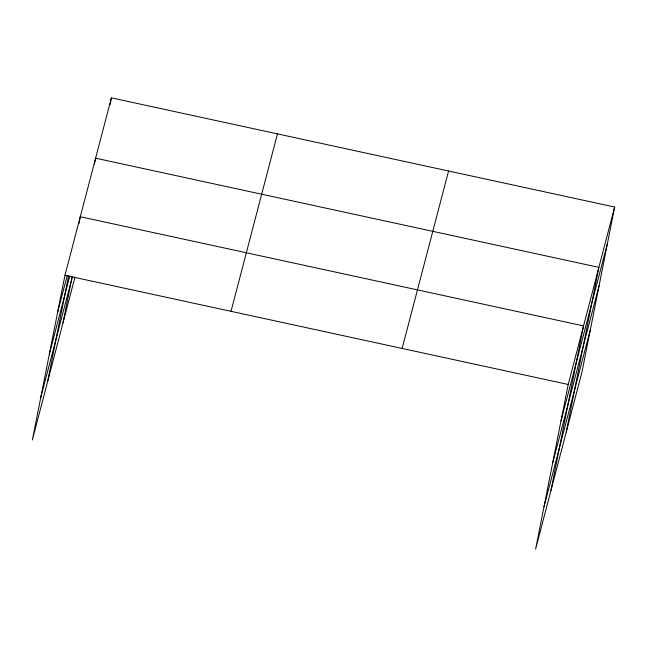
<?xml version="1.0" encoding="UTF-8"?>
<svg xmlns="http://www.w3.org/2000/svg" width="647" height="647" viewBox="0 0 647 647"><rect width="100%" height="100%" fill="white"/><g stroke="black" fill="none" stroke-linecap="round" stroke-linejoin="round"><path stroke-width="0.97" d="M614.65 207.04L568.212 384.48L535.603 549.141L582.041 371.702L614.65 207.04L111.397 97.859L64.959 275.298L32.35 439.96L74.971 277.118M47.676 381.406L68.574 275.873M78.91 223.652L80.277 216.737L583.537 325.918L550.929 490.588M63.002 322.853L72.157 276.601M94.43 164.112L95.602 158.183L598.863 267.365L566.254 432.034M110.03 104.765L111.397 97.859M57.729 311.814L67.175 275.703M49.35 354.103L69.787 276.026M40.721 397.67L72.391 276.673M231.028 311.328L277.466 133.889M402.135 348.45L448.573 171.01M560.981 420.995L607.42 243.555M552.603 463.284L599.049 285.845M543.981 506.852L590.42 329.412M64.959 275.298L568.212 384.48"/></g></svg>
